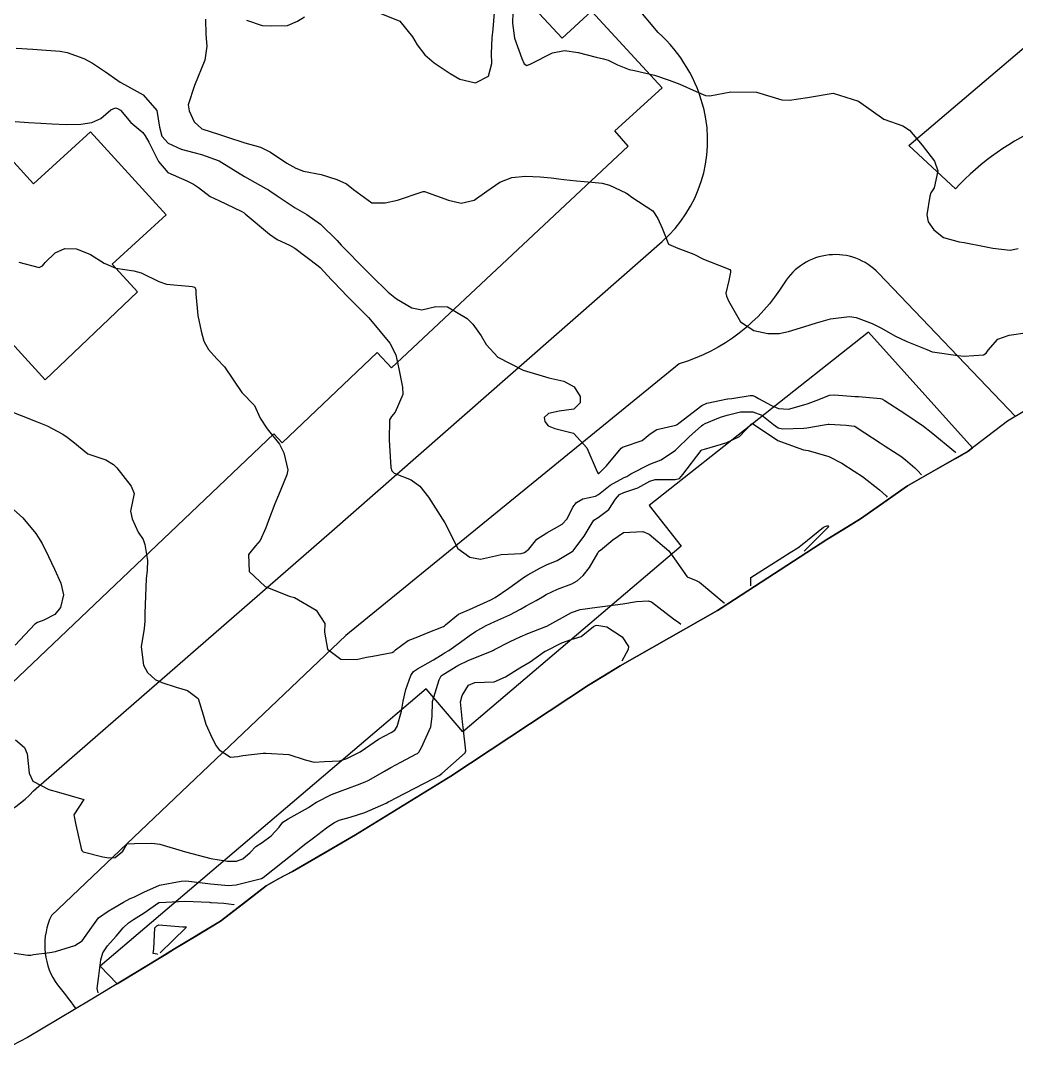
# Model space of a CAD drawing. Header units: metres. Extents: x 292545 to 299085, y 7450245 to 7463078.
# Drawn here: x 296169 to 296246.9, y 7459165.8 to 7459246.7 of the extents above; entities that cross this region are included whole.
import ezdxf

# ---------------------------------------------------------------- set-up
doc = ezdxf.new("R2010")
doc.units = ezdxf.units.M
for name, color, linetype in [('Area', 45, 'Continuous'), ('Curvas de Nivel 1m', 11, 'Continuous'), ('Curvas de Nivel 5m', 15, 'Continuous'), ('Edificações', 30, 'Continuous'), ('Vias Primárias', 230, 'Continuous')]:
    doc.layers.add(name, color=color, linetype=linetype)

msp = doc.modelspace()

# ---------------------------------------------------------------- linework, layer by layer
at = {"layer": 'Area'}
msp.add_polyline3d([(296256.964, 7459221.694, 667.533), (296246.225, 7459215.3, 665.175), (296243.147, 7459212.959, 666.365), (296238.39, 7459210.24, 672.564), (296234.721, 7459207.666, 672.715), (296232.089, 7459206.048, 672.174), (296224.33, 7459201.008, 668.924), (296223.524, 7459200.497, 672.483), (296215.91, 7459196.151, 681.643), (296213.422, 7459194.639, 671.844), (296202.654, 7459187.517, 675.454), (296195.186, 7459182.927, 670.883), (296190.249, 7459180.053, 669.541), (296189.1, 7459179.459, 669.672), (296188.199, 7459178.931, 675.595), (296184.612, 7459176.161, 672.535), (296181.002, 7459173.989, 672.613), (296179.704, 7459173.18, 672.633), (296174.412, 7459169.991, 676.383), (296169.507, 7459167.056, 671.372), (296167.074, 7459165.82, 671.602)], dxfattribs=at)
at = {"layer": 'Curvas de Nivel 1m', "flags": 128}
for points, elevation in [([(296186.64, 7459246.709), (296187.874, 7459246.291), (296188.634, 7459246.262), (296189.858, 7459246.285), (296190.64, 7459246.625), (296191.177, 7459246.963)], 664), ([(296196.653, 7459247.43), (296198.641, 7459246.613), (296199.65, 7459245.395), (296200.006, 7459244.778), (296200.609, 7459244), (296201.353, 7459243.372), (296202.595, 7459242.536), (296203.339, 7459242.097), (296204.588, 7459241.789), (296205.582, 7459242.331), (296205.855, 7459243.317), (296205.839, 7459244.089), (296205.88, 7459245.317), (296205.96, 7459245.99), (296206.075, 7459247.316)], 664), ([(296207.497, 7459247.302), (296207.469, 7459246.473), (296207.636, 7459245.3), (296208.211, 7459243.69), (296208.39, 7459243.292), (296208.601, 7459243.147), (296208.912, 7459243.285), (296210.612, 7459244.158), (296211.537, 7459244.328), (296212.612, 7459244.178), (296214.035, 7459243.799), (296214.607, 7459243.67), (296214.954, 7459243.562), (296215.685, 7459243.204), (296216.598, 7459242.852), (296217.024, 7459242.759), (296218.591, 7459242.401), (296219.732, 7459242.006), (296220.581, 7459241.683), (296221.843, 7459241.127), (296222.57, 7459240.815), (296222.919, 7459240.767), (296224.573, 7459241.1), (296226.573, 7459241.07), (296228.567, 7459240.473), (296229.17, 7459240.441), (296230.569, 7459240.645), (296232.573, 7459241), (296234.567, 7459240.369), (296236.553, 7459238.96), (296238.044, 7459238.434), (296238.545, 7459238.089), (296239.547, 7459236.92), (296240.514, 7459235.677), (296240.776, 7459234.906), (296240.49, 7459233.589), (296240.218, 7459233.18), (296240.134, 7459232.913), (296239.906, 7459231.471), (296240.01, 7459230.914), (296240.447, 7459230.283), (296241.226, 7459229.684), (296242.438, 7459229.347), (296242.843, 7459229.29), (296244.434, 7459228.988), (296245.067, 7459228.854), (296246.432, 7459228.699), (296247.048, 7459228.831)], 664), ([(296168.614, 7459244.511), (296169.93, 7459244.43), (296170.612, 7459244.375), (296172.053, 7459244.276), (296172.61, 7459244.164), (296173.902, 7459243.697), (296174.599, 7459243.339), (296175.609, 7459242.663), (296176.586, 7459241.977), (296176.763, 7459241.846), (296177.092, 7459241.662), (296178.571, 7459240.854), (296179.637, 7459239.629), (296179.847, 7459238.32), (296180.029, 7459237.625), (296180.527, 7459237.067), (296181.542, 7459236.591), (296182.52, 7459236.345), (296183.122, 7459236.194), (296184.514, 7459235.683), (296184.73, 7459235.568), (296186.496, 7459234.455), (296188.15, 7459233.525), (296188.369, 7459233.409), (296188.481, 7459233.335), (296189.039, 7459232.952), (296190.468, 7459232.022), (296191.37, 7459231.491), (296192.452, 7459230.723), (296193.745, 7459229.46), (296194.071, 7459229.097), (296194.426, 7459228.724), (296195.683, 7459227.437), (296196.406, 7459226.723), (296197.745, 7459225.416), (296198.385, 7459224.879), (296199.587, 7459224.18), (296200.373, 7459224.035), (296201.464, 7459224.282), (296202.376, 7459224.252), (296203.929, 7459223.344), (296204.359, 7459222.915), (296205.011, 7459221.991), (296205.411, 7459221.324), (296206.328, 7459220.326), (296208.313, 7459219.29), (296210.307, 7459218.7), (296211.494, 7459218.441), (296212.3, 7459217.988), (296212.766, 7459217.235), (296212.783, 7459216.74), (296212.283, 7459216.248), (296211.116, 7459216.093), (296210.279, 7459215.905), (296209.942, 7459215.608), (296210.017, 7459215.273), (296210.268, 7459214.946), (296210.779, 7459214.749), (296212.26, 7459214.375), (296213.305, 7459213.229), (296214.095, 7459211.351), (296214.181, 7459211.22), (296214.223, 7459211.207), (296214.836, 7459211.818), (296215.984, 7459213.194), (296216.144, 7459213.292), (296216.245, 7459213.323), (296217.626, 7459213.803), (296218.26, 7459214.322), (296218.776, 7459214.655), (296220.27, 7459214.987), (296220.376, 7459215.043), (296220.495, 7459215.147), (296222.287, 7459216.532), (296222.688, 7459216.717), (296224.293, 7459217.063), (296224.325, 7459217.067), (296224.647, 7459217.096), (296226.07, 7459217.307), (296226.295, 7459217.31), (296226.463, 7459217.246), (296226.742, 7459217.073), (296227.755, 7459216.526), (296228.285, 7459216.298), (296229.074, 7459216.253), (296230.288, 7459216.577), (296230.628, 7459216.687), (296231.454, 7459217.013), (296232.296, 7459217.333), (296232.682, 7459217.381), (296234.296, 7459217.254), (296234.552, 7459217.234), (296236.294, 7459217.077), (296236.39, 7459217.054), (296236.573, 7459216.956), (296238.277, 7459215.87), (296239.659, 7459214.916), (296240.258, 7459214.458), (296242.148, 7459212.891), (296242.186, 7459212.862), (296242.193, 7459212.86)], 666), ([(296168.543, 7459238.767), (296169.588, 7459238.704), (296170.542, 7459238.646), (296171.405, 7459238.591), (296172.541, 7459238.528), (296173.687, 7459238.553), (296174.543, 7459238.69), (296175.237, 7459238.992), (296176.033, 7459239.675), (296176.392, 7459239.835), (296176.555, 7459239.798), (296176.776, 7459239.667), (296177.583, 7459238.694), (296178.536, 7459237.905), (296178.725, 7459237.638), (296179.007, 7459237.157), (296179.75, 7459235.628), (296180.5, 7459234.784), (296181.972, 7459234.123), (296182.487, 7459233.873), (296182.9, 7459233.594), (296183.803, 7459232.907), (296184.473, 7459232.598), (296186.291, 7459231.726), (296186.464, 7459231.611), (296186.501, 7459231.587), (296186.554, 7459231.549), (296188.439, 7459229.941), (296189.054, 7459229.521), (296190.008, 7459229.086), (296190.427, 7459228.865), (296192.257, 7459227.482), (296192.411, 7459227.335), (296193.3, 7459226.365), (296194.178, 7459225.453), (296194.39, 7459225.236), (296196.191, 7459223.432), (296196.361, 7459223.251), (296197.862, 7459221.415), (296198.329, 7459220.495), (296198.584, 7459219.406), (296198.859, 7459217.962), (296198.881, 7459217.401), (296198.279, 7459216.013), (296198.006, 7459215.682), (296197.839, 7459215.414), (296197.812, 7459213.852), (296197.843, 7459213.414), (296197.953, 7459211.686), (296198.025, 7459211.412), (296198.221, 7459211.252), (296199.541, 7459210.715), (296200.211, 7459210.212), (296200.888, 7459209.373), (296202.173, 7459207.36), (296203.183, 7459205.35), (296204.143, 7459204.654), (296204.961, 7459204.507), (296206.145, 7459204.762), (296206.586, 7459204.866), (296208.148, 7459204.955), (296208.414, 7459205.022), (296208.74, 7459205.284), (296209.369, 7459206.069), (296210.166, 7459206.566), (296211.373, 7459207.252), (296211.766, 7459207.66), (296212.193, 7459208.572), (296212.485, 7459208.951), (296212.976, 7459209.232), (296213.977, 7459209.441), (296214.198, 7459209.567), (296215.123, 7459210.297), (296216.218, 7459210.897), (296216.426, 7459210.991), (296216.748, 7459211.192), (296218.231, 7459211.937), (296219.106, 7459212.289), (296220.242, 7459213.045), (296220.348, 7459213.148), (296221.317, 7459214.074), (296222.27, 7459214.948), (296222.368, 7459215.023), (296222.559, 7459215.117), (296223.762, 7459215.621), (296224.28, 7459215.788), (296225.336, 7459216.036), (296226.283, 7459216.051), (296226.993, 7459215.782), (296227.907, 7459215.055), (296228.269, 7459214.8), (296228.614, 7459214.701), (296230.269, 7459214.752), (296230.519, 7459214.778), (296231.882, 7459215.014), (296232.196, 7459215.079), (296232.264, 7459215.083), (296233.605, 7459214.99), (296234.209, 7459214.928), (296234.262, 7459214.912), (296234.454, 7459214.786), (296236.249, 7459213.617), (296236.648, 7459213.355), (296237.303, 7459212.944), (296237.878, 7459212.574), (296238.237, 7459212.292), (296238.962, 7459211.654), (296239.216, 7459211.414), (296239.503, 7459211.11)], 667), ([(296168.821, 7459227.756), (296170.409, 7459227.348), (296170.674, 7459227.473), (296170.88, 7459227.735), (296171.67, 7459228.482), (296172.429, 7459228.82), (296173.332, 7459228.798), (296174.423, 7459228.345), (296175.507, 7459227.679), (296176.409, 7459227.283), (296177.833, 7459227.074), (296178.406, 7459226.926), (296179.79, 7459226.235), (296180.397, 7459226.027), (296182.13, 7459225.868), (296182.396, 7459225.861), (296182.598, 7459225.8), (296182.678, 7459225.596), (296182.693, 7459225.29), (296182.851, 7459223.593), (296183.107, 7459222.345), (296183.32, 7459221.585), (296183.668, 7459220.912), (296184.329, 7459220.181), (296184.925, 7459219.564), (296186.293, 7459217.55), (296187.267, 7459216.524), (296187.718, 7459215.536), (296188.261, 7459214.709), (296189.242, 7459213.515), (296189.56, 7459212.834), (296189.873, 7459211.505), (296189.811, 7459211.099), (296189.149, 7459209.516), (296188.876, 7459208.837), (296188.38, 7459207.527), (296188.167, 7459206.949), (296187.727, 7459205.965), (296187.362, 7459205.538), (296186.815, 7459204.874), (296186.864, 7459203.543), (296188.115, 7459202.363), (296189.994, 7459201.613), (296190.104, 7459201.588), (296190.397, 7459201.497), (296192.093, 7459200.516), (296192.773, 7459199.473), (296192.745, 7459198.802), (296192.985, 7459197.471), (296194.045, 7459196.69), (296195.256, 7459196.653), (296196.047, 7459196.823), (296196.547, 7459196.926), (296198.051, 7459197.208), (296198.18, 7459197.281), (296198.323, 7459197.407), (296199.314, 7459198.148), (296200.069, 7459198.437), (296200.743, 7459198.709), (296202.081, 7459199.24), (296202.157, 7459199.284), (296202.24, 7459199.358), (296203.246, 7459200.194), (296204.095, 7459200.564), (296205.769, 7459201.315), (296206.105, 7459201.512), (296207.178, 7459202.234), (296208.119, 7459202.917), (296208.337, 7459203.071), (296208.675, 7459203.284), (296209.602, 7459203.805), (296210.135, 7459204.051), (296210.983, 7459204.415), (296212.151, 7459205.099), (296212.227, 7459205.164), (296212.282, 7459205.239), (296213.087, 7459206.308), (296213.633, 7459207.225), (296213.853, 7459207.548), (296214.178, 7459207.756), (296215.012, 7459208.384), (296215.542, 7459209.207), (296215.84, 7459209.562), (296216.201, 7459209.733), (296217.289, 7459210.101), (296218.214, 7459210.606), (296218.639, 7459210.743), (296220.217, 7459210.737), (296220.544, 7459210.819), (296220.821, 7459211.141), (296222.242, 7459213.011), (296222.3, 7459213.062), (296222.497, 7459213.117), (296223.847, 7459213.506), (296224.251, 7459213.63), (296225.251, 7459214.097), (296226.165, 7459215.081), (296226.238, 7459215.115), (296226.273, 7459215.118), (296226.3, 7459215.107), (296226.338, 7459215.079), (296228.254, 7459213.795), (296230.189, 7459213.085), (296230.244, 7459213.078), (296230.624, 7459213.026), (296232.238, 7459212.552), (296233.252, 7459212.014), (296234.227, 7459211.403), (296234.874, 7459210.973), (296236.208, 7459209.939), (296236.715, 7459209.467), (296236.813, 7459209.36)], 668), ([(296168.276, 7459216.029), (296169.016, 7459215.753), (296170.268, 7459215.254), (296171.05, 7459214.948), (296172.259, 7459214.295), (296172.604, 7459214.063), (296173.055, 7459213.708), (296174.239, 7459212.765), (296175.63, 7459212.278), (296176.225, 7459211.914), (296176.502, 7459211.667), (296177.632, 7459210.232), (296177.855, 7459209.653), (296177.572, 7459208.266), (296177.704, 7459207.655), (296178.163, 7459206.632), (296178.56, 7459206.047), (296178.688, 7459205.642), (296178.902, 7459204.4), (296178.875, 7459203.639), (296178.79, 7459202.973), (296178.738, 7459201.64), (296178.701, 7459200.253), (296178.691, 7459199.641), (296178.627, 7459199.09), (296178.403, 7459197.645), (296178.593, 7459196.197), (296178.888, 7459195.637), (296179.496, 7459195.097), (296180.025, 7459194.842), (296181.134, 7459194.497), (296182.019, 7459194.224), (296182.864, 7459193.591), (296183.252, 7459192.329), (296183.467, 7459191.585), (296183.972, 7459190.482), (296184.282, 7459189.891), (296184.501, 7459189.572), (296185.393, 7459188.994), (296185.958, 7459189.058), (296186.364, 7459189.14), (296187.961, 7459189.322), (296188.158, 7459189.331), (296189.96, 7459189.202), (296191.252, 7459188.787), (296191.954, 7459188.61), (296192.768, 7459188.654), (296193.952, 7459188.726), (296194.516, 7459188.89), (296195.556, 7459189.436), (296195.966, 7459189.702), (296196.984, 7459190.409), (296197.978, 7459190.945), (296198.257, 7459191.131), (296198.448, 7459191.405), (296198.791, 7459192.612), (296198.915, 7459193.401), (296199.129, 7459194.292), (296199.514, 7459195.395), (296199.723, 7459195.706), (296200.038, 7459195.919), (296201.299, 7459196.625), (296202.05, 7459197.098), (296202.214, 7459197.196), (296202.489, 7459197.356), (296203.404, 7459198.005), (296204.07, 7459198.498), (296204.575, 7459198.833), (296205.421, 7459199.32), (296206.086, 7459199.628), (296207.253, 7459200.137), (296208.096, 7459200.589), (296208.542, 7459200.842), (296209.322, 7459201.278), (296209.809, 7459201.569), (296210.108, 7459201.739), (296211.005, 7459202.149), (296212.116, 7459202.586), (296212.543, 7459202.812), (296213, 7459203.231), (296213.5, 7459203.859), (296214.149, 7459204.973), (296214.243, 7459205.127), (296214.353, 7459205.218), (296215.338, 7459206.031), (296216.167, 7459206.594), (296217.664, 7459206.674), (296218.166, 7459206.461), (296219.706, 7459205.154), (296220.144, 7459204.536), (296221.157, 7459203.134), (296221.845, 7459202.849), (296222.119, 7459202.703), (296224.049, 7459201.101), (296224.073, 7459201.08)], 669), ([(296226.123, 7459202.41), (296226.123, 7459203.08), (296229.201, 7459205.04), (296229.802, 7459205.388), (296230.159, 7459205.645), (296231.812, 7459207.014), (296232.072, 7459207.113), (296232.174, 7459207.126), (296232.229, 7459207.065), (296232.199, 7459207.023), (296230.303, 7459205.13)], 669), ([(296167.773, 7459173.77), (296169.526, 7459173.499), (296169.771, 7459173.518), (296169.961, 7459173.548), (296171.253, 7459173.725), (296171.706, 7459173.788), (296171.774, 7459173.809), (296173.209, 7459174.275), (296173.782, 7459174.629), (296174.55, 7459175.689), (296175.065, 7459176.42), (296175.812, 7459176.953), (296176.271, 7459177.211), (296177.029, 7459177.658), (296177.543, 7459177.936), (296177.827, 7459178.049), (296178.621, 7459178.428), (296179.836, 7459178.978), (296181.542, 7459179.305), (296181.84, 7459179.313), (296182.141, 7459179.296), (296183.838, 7459179.09), (296185.246, 7459178.968), (296185.837, 7459179.005), (296187.823, 7459179.51), (296187.945, 7459179.58), (296190.345, 7459181.503), (296191.196, 7459182.167), (296191.881, 7459182.694), (296192.905, 7459183.47), (296193.492, 7459183.869), (296193.899, 7459184.066), (296194.762, 7459184.307), (296195.905, 7459184.667), (296197.582, 7459185.413), (296197.799, 7459185.526), (296197.915, 7459185.591), (296198.304, 7459185.794), (296201.345, 7459187.369), (296201.729, 7459187.57), (296201.938, 7459187.715), (296203.756, 7459189.342), (296203.814, 7459189.492), (296203.618, 7459191.344), (296203.556, 7459191.778), (296203.403, 7459193.346), (296203.523, 7459193.84), (296204.026, 7459194.631), (296204.518, 7459194.845), (296206.029, 7459194.907), (296206.929, 7459195.307), (296208.04, 7459196.01), (296208.857, 7459196.469), (296209.981, 7459197.271), (296210.026, 7459197.297), (296210.054, 7459197.312), (296211.348, 7459197.966), (296212.068, 7459198.216), (296212.851, 7459198.452), (296213.811, 7459199.223), (296213.979, 7459199.326), (296214.084, 7459199.34), (296214.86, 7459199.212), (296216.071, 7459198.432), (296216.545, 7459197.677), (296216.526, 7459197.429), (296216.033, 7459196.52)], 671), ([(296175.023, 7459170.55), (296174.948, 7459170.889), (296175.063, 7459171.68), (296175.237, 7459173.147), (296175.401, 7459173.676), (296175.779, 7459174.247), (296176.444, 7459175.006), (296176.986, 7459175.658), (296177.406, 7459176.047), (296177.803, 7459176.3), (296178.636, 7459176.816), (296179.797, 7459177.62), (296179.823, 7459177.633), (296179.843, 7459177.639), (296181.824, 7459177.722), (296183.759, 7459177.646), (296183.823, 7459177.638), (296183.879, 7459177.635), (296184.875, 7459177.564), (296185.661, 7459177.472), (296185.653, 7459177.44)], 672), ([(296179.683, 7459173.57), (296179.663, 7459173.576), (296179.332, 7459173.634), (296179.407, 7459174.003), (296179.485, 7459175.633), (296179.616, 7459175.812), (296179.797, 7459175.869), (296181.666, 7459175.73), (296181.795, 7459175.725), (296181.914, 7459175.718), (296181.904, 7459175.654), (296179.893, 7459173.7)], 673)]:
    msp.add_lwpolyline(points, dxfattribs=dict(at, elevation=elevation))
at = {"layer": 'Curvas de Nivel 5m', "flags": 128}
for points, elevation in [([(296183.435, 7459246.788), (296183.478, 7459245.581), (296183.535, 7459244.66), (296183.393, 7459243.582), (296182.583, 7459241.6), (296182.087, 7459240.078), (296182.159, 7459239.604), (296182.544, 7459238.746), (296183.151, 7459238.203), (296184.535, 7459237.76), (296185.082, 7459237.565), (296186.529, 7459237.11), (296187.742, 7459236.749), (296188.521, 7459236.359), (296189.818, 7459235.507), (296190.507, 7459235.121), (296191.118, 7459234.879), (296192.5, 7459234.631), (296193.718, 7459234.239), (296194.489, 7459233.881), (296195.021, 7459233.445), (296196.473, 7459232.415), (296197.492, 7459232.401), (296198.475, 7459232.611), (296200.333, 7459233.234), (296200.482, 7459233.296), (296200.573, 7459233.288), (296202.475, 7459232.606), (296203.446, 7459232.378), (296204.476, 7459232.611), (296205.474, 7459233.325), (296206.49, 7459234.03), (296207.417, 7459234.377), (296208.495, 7459234.499), (296209.651, 7459234.429), (296210.494, 7459234.356), (296211.502, 7459234.241), (296212.492, 7459234.123), (296213.689, 7459234.03), (296214.49, 7459233.937), (296215.058, 7459233.781), (296216.346, 7459233.192), (296216.429, 7459233.137), (296216.482, 7459233.097), (296216.828, 7459232.838), (296218.469, 7459231.767), (296218.845, 7459231.166), (296219.194, 7459230.42), (296219.675, 7459229.158), (296220.43, 7459228.853), (296221.667, 7459228.373), (296222.422, 7459228.004), (296224.222, 7459227.295), (296224.414, 7459227.216), (296224.487, 7459227.172), (296224.531, 7459227.099), (296224.528, 7459226.982), (296224.401, 7459226.335), (296224.166, 7459225.322), (296224.231, 7459225.102), (296224.379, 7459224.737), (296225.321, 7459223.09), (296226.356, 7459222.415), (296227.458, 7459222.168), (296228.354, 7459222.178), (296229.068, 7459222.331), (296230.36, 7459222.715), (296231.269, 7459223.016), (296232.366, 7459223.326), (296233.851, 7459223.502), (296234.367, 7459223.428), (296235.628, 7459222.967), (296236.359, 7459222.603), (296237.413, 7459222.003), (296238.349, 7459221.552), (296239.903, 7459220.914), (296240.34, 7459220.744), (296240.541, 7459220.706), (296242.336, 7459220.451), (296242.822, 7459220.397), (296244.338, 7459220.516), (296244.556, 7459220.641), (296244.718, 7459220.856), (296245.48, 7459221.721), (296246.355, 7459222.049), (296247.779, 7459222.241)], 665), ([(296168.185, 7459208.595), (296169.148, 7459207.75), (296170.161, 7459206.527), (296170.657, 7459205.735), (296171.152, 7459204.72), (296171.612, 7459203.725), (296172.117, 7459202.639), (296172.325, 7459201.717), (296172.093, 7459200.727), (296171.644, 7459200.167), (296170.775, 7459199.733), (296170.274, 7459199.546), (296170.08, 7459199.41), (296168.544, 7459197.763)], 670), ([(296168.571, 7459190.363), (296169.274, 7459189.75), (296169.471, 7459189.26), (296169.638, 7459187.745), (296169.934, 7459187.124), (296171.164, 7459186.487), (296171.921, 7459186.27), (296173.913, 7459185.7), (296173.124, 7459184.484), (296173.283, 7459183.706), (296173.715, 7459181.862), (296173.767, 7459181.701), (296173.871, 7459181.598), (296175.394, 7459181.212), (296175.858, 7459181.138), (296176.368, 7459181.155), (296176.958, 7459181.659), (296177.306, 7459182.221), (296177.872, 7459182.253), (296179.229, 7459182.273), (296179.872, 7459182.194), (296181.863, 7459181.6), (296183.858, 7459181.066), (296185.149, 7459180.854), (296185.856, 7459180.864), (296186.359, 7459181.044), (296186.948, 7459181.539), (296187.387, 7459182.018), (296187.875, 7459182.331), (296188.57, 7459182.836), (296189.196, 7459183.517), (296189.502, 7459183.909), (296189.9, 7459184.19), (296191.491, 7459185.069), (296191.912, 7459185.35), (296191.99, 7459185.401), (296192.126, 7459185.478), (296193.315, 7459186.073), (296193.921, 7459186.317), (296195.339, 7459186.851), (296195.929, 7459187.069), (296196.175, 7459187.183), (296196.602, 7459187.423), (296197.449, 7459187.906), (296197.945, 7459188.188), (296198.737, 7459188.616), (296199.961, 7459189.258), (296200.046, 7459189.305), (296200.144, 7459189.387), (296200.343, 7459189.761), (296201.068, 7459191.374), (296201.172, 7459192.196), (296201.218, 7459193.372), (296201.723, 7459195.057), (296201.892, 7459195.362), (296202.034, 7459195.485), (296203.203, 7459196.186), (296204.045, 7459196.594), (296205.841, 7459197.313), (296205.982, 7459197.383), (296206.055, 7459197.422), (296207.302, 7459198.06), (296208.07, 7459198.416), (296208.678, 7459198.68), (296210.082, 7459199.232), (296210.108, 7459199.244), (296210.154, 7459199.269), (296212.094, 7459200.323), (296212.759, 7459200.571), (296214.098, 7459200.757), (296214.521, 7459200.794), (296216.101, 7459201.017), (296217.19, 7459201.184), (296218.104, 7459201.247), (296218.354, 7459201.167), (296220.09, 7459199.847), (296220.499, 7459199.556), (296220.663, 7459199.43)], 670)]:
    msp.add_lwpolyline(points, dxfattribs=dict(at, elevation=elevation))
at = {"layer": 'Edificações'}
for points in [[(296164.466, 7459191.21), (296188.776, 7459214.317), (296189.435, 7459213.624), (296196.872, 7459220.692), (296198.012, 7459219.492), (296216.521, 7459236.847), (296215.482, 7459238.028), (296219.202, 7459241.414), (296213.646, 7459247.407), (296211.36, 7459245.287), (296207.066, 7459249.95)], [(296165.86, 7459238.405), (296169.964, 7459233.895), (296174.435, 7459237.963), (296180.356, 7459231.456), (296176.133, 7459227.613), (296178.11, 7459225.44), (296170.891, 7459218.538), (296166.636, 7459223.189)]]:
    msp.add_lwpolyline(points, dxfattribs=at)
at = {"layer": 'Edificações', "elevation": 666.233}
msp.add_lwpolyline([(296243.488, 7459213.218), (296235.347, 7459222.272), (296218.17, 7459208.7), (296220.686, 7459205.516), (296203.577, 7459190.983), (296200.722, 7459194.344), (296175.183, 7459172.65), (296176.525, 7459171.264), (296177.058, 7459171.585), (296179.704, 7459173.18), (296180.353, 7459173.584), (296181.002, 7459173.989), (296182.807, 7459175.075), (296184.612, 7459176.161), (296186.405, 7459177.546), (296188.199, 7459178.931), (296189.1, 7459179.459), (296189.675, 7459179.756), (296190.249, 7459180.053), (296192.717, 7459181.49), (296195.186, 7459182.927), (296198.92, 7459185.222), (296202.654, 7459187.517), (296213.422, 7459194.639), (296214.666, 7459195.395), (296215.91, 7459196.151), (296219.717, 7459198.324), (296223.524, 7459200.497), (296223.927, 7459200.752), (296224.33, 7459201.008), (296232.089, 7459206.048), (296233.405, 7459206.857), (296234.721, 7459207.666), (296236.555, 7459208.953), (296238.39, 7459210.24), (296240.769, 7459211.599), (296242.161, 7459212.395), (296243.147, 7459212.959)], close=True, dxfattribs=at)
at = {"layer": 'Vias Primárias'}
for points in [[(296120.244, 7459249.95), (296114.617, 7459245.114, 0.446789), (296114.336, 7459231.429), (296156.79, 7459186.289, 0.436244), (296169.982, 7459186.377), (296193.324, 7459206.696), (296219.18, 7459229.381, 0.277588), (296222.47, 7459239.684, 0.153053), (296218.865, 7459245.75), (296215.379, 7459249.95), (296190.328, 7459275.914), (296177.371, 7459289.406, 0.297295), (296163.044, 7459289.518), (296140.176, 7459268.32), (296127.155, 7459256.103)], [(296273.804, 7459241.838, 0.001077), (296269.173, 7459241.3, -0.023586), (296257.617, 7459240.08, 0.212549), (296242.145, 7459233.496), (296238.513, 7459236.88), (296249.252, 7459246.018), (296262.964, 7459242.722, 0.086731), (296273.046, 7459242.088), (296288.639, 7459245.496), (296288.711, 7459245.164)]]:
    msp.add_lwpolyline(points, format="xyb", close=True, dxfattribs=at)
at = {"layer": 'Vias Primárias', "elevation": 665.31}
msp.add_lwpolyline([(296246.84, 7459215.666), (296236.138, 7459226.893, 0.491341), (296228.747, 7459226.121, -0.18267), (296220.529, 7459219.794), (296194.432, 7459198.534), (296171.376, 7459176.606, 0.254652), (296171.657, 7459171.451, -0.005885), (296173.286, 7459169.317, 0.308261)], format="xyb", dxfattribs=at)

doc.saveas('drawing.dxf')
